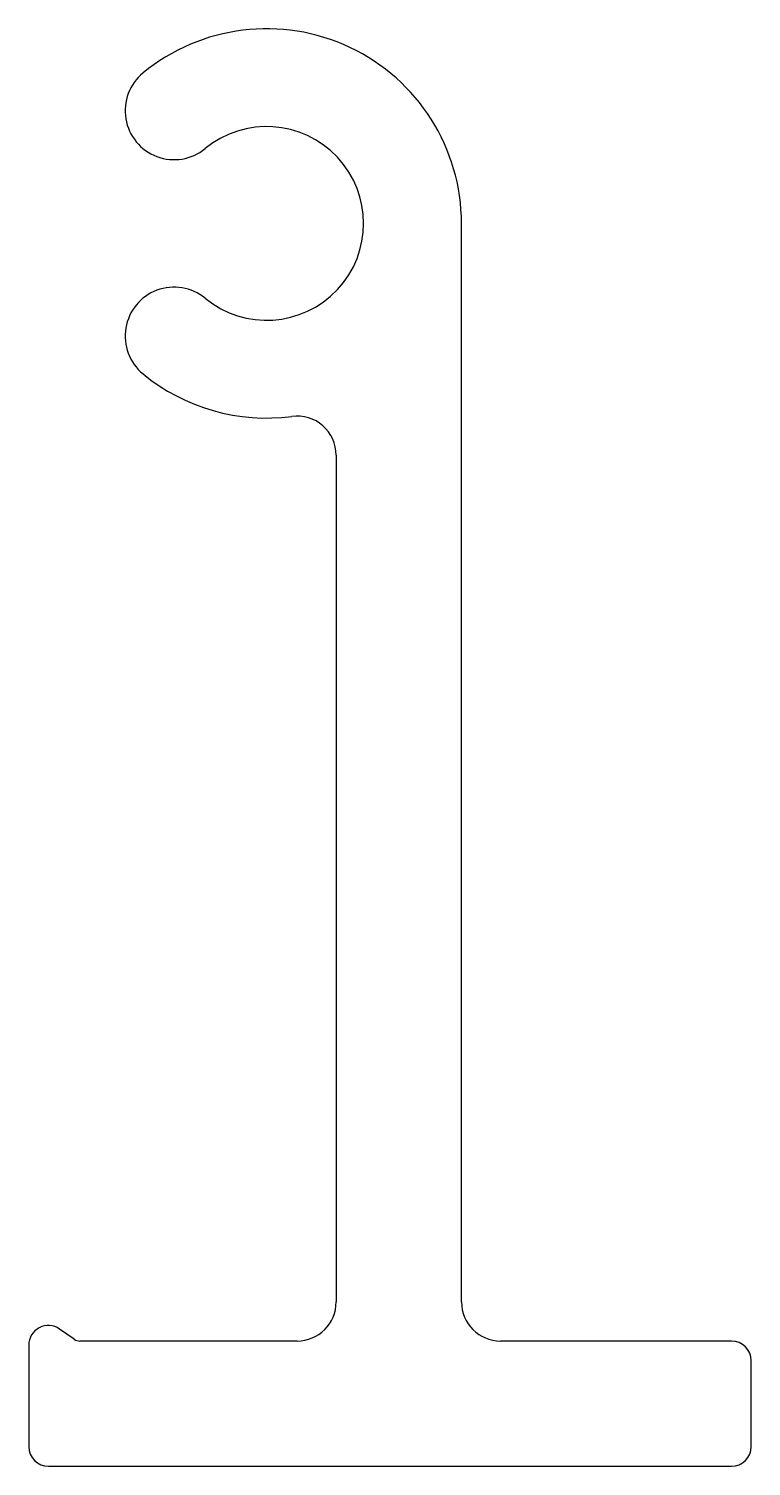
# Model space of a CAD drawing. Extents: x -7.8 to 10.6, y 2.9 to 39.6.
import ezdxf

# ---------------------------------------------------------------- set-up
doc = ezdxf.new("R2010")
doc.units = 0
doc.layers.add('PROFILE', color=1, linetype='CONTINUOUS')

msp = doc.modelspace()

# ---------------------------------------------------------------- linework, layer by layer
at = {"layer": 'PROFILE', "color": 7}
for p, q in [((3.233, 7.094), (3.233, 34.659)), ((0.033, 28.735), (0.033, 7.094)), ((-6.656, 6.139), (-7.031, 6.401)), ((-7.817, 5.992), (-7.817, 3.394)), ((-0.967, 6.094), (-6.513, 6.094)), ((10.133, 6.094), (4.233, 6.094)), ((10.633, 3.394), (10.633, 5.594)), ((-7.317, 2.894), (10.133, 2.894))]:
    msp.add_line(p, q, dxfattribs=at)
for centre, radius, start, end in [((-1.742, 34.659), 4.975, 0, 129.3928), ((-4.106, 37.538), 1.25, 129.3928, 309.3928), ((-1.742, 34.659), 2.475, 230.6072, 129.3928), ((-4.106, 31.78), 1.25, 50.6072, 230.6121), ((-1.742, 34.659), 4.975, 230.6084, 277.4527), ((-0.967, 28.735), 1, 360, 97.4527), ((-0.967, 7.094), 1, 270, 0), ((4.233, 7.094), 1, 180, 270), ((-7.317, 5.992), 0.5, 55, 180), ((-6.513, 6.344), 0.25, 235, 270), ((10.133, 5.594), 0.5, 0, 90), ((-7.317, 3.394), 0.5, 180, 270), ((10.133, 3.394), 0.5, 270, 0)]:
    msp.add_arc(centre, radius, start, end, dxfattribs=at)

doc.saveas('drawing.dxf')
